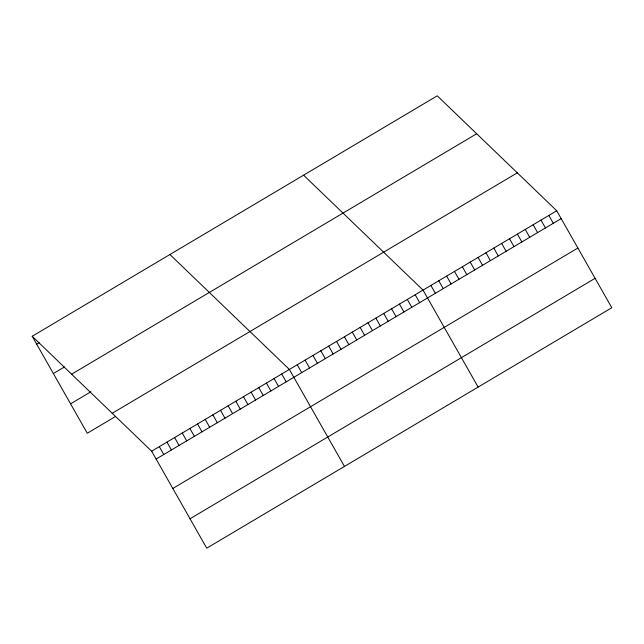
<?xml version="1.0" encoding="UTF-8"?>
<svg xmlns="http://www.w3.org/2000/svg" width="644" height="644" viewBox="0 0 644 644"><rect width="100%" height="100%" fill="white"/><g stroke="black" fill="none" stroke-linecap="round" stroke-linejoin="round"><path stroke-width="0.97" d="M32.2 336.273L437.26 95.827L556.714 210.757L611.8 307.727L206.74 548.173L151.654 451.203L32.2 336.273L87.286 433.243L115.34 416.588M36.668 344.129L39.212 342.616M53.371 373.536L64.424 366.975M71.621 374.196L476.681 133.759M70.582 403.836L90.981 391.721M112.233 413.271L517.293 172.834M151.654 451.203L556.714 210.757M156.114 459.059L561.182 218.614M172.817 488.466L577.885 248.029M190.036 518.766L595.096 278.321M303.59 175.176L423.044 290.106L478.13 387.076M169.919 254.517L289.373 369.455L344.459 466.417M548.849 215.426L553.317 223.283M540.984 220.095L545.452 227.952M533.127 224.764L537.587 232.621M525.263 229.433L529.722 237.29M517.398 234.094L521.865 241.959M509.533 238.763L514.001 246.62M501.676 243.432L506.136 251.289M493.811 248.101L498.271 255.958M485.946 252.77L490.414 260.627M478.081 257.431L482.549 265.296M470.225 262.1L474.684 269.957M462.36 266.769L466.82 274.626M454.495 271.438L458.963 279.295M446.63 276.107L451.098 283.964M438.765 280.768L443.233 288.633M430.908 285.437L435.368 293.294M415.179 294.775L419.647 302.632M407.314 299.444L411.782 307.301M399.457 304.105L403.917 311.97M391.592 308.774L396.052 316.631M383.727 313.443L388.195 321.3M375.863 318.112L380.33 325.969M368.006 322.781L372.465 330.638M360.141 327.442L364.601 335.307M352.276 332.111L356.744 339.968M344.411 336.78L348.879 344.637M336.554 341.449L341.014 349.306M328.69 346.118L333.149 353.975M320.825 350.779L325.292 358.644M312.96 355.448L317.428 363.305M305.095 360.117L309.563 367.974M297.238 364.786L301.698 372.643M281.718 373.995L286.186 381.852M274.07 378.535L278.538 386.392M266.423 383.075L270.882 390.932M258.767 387.616L263.235 395.472M251.12 392.164L255.579 400.021M243.464 396.704L247.932 404.561M235.817 401.244L240.276 409.101M228.161 405.784L232.629 413.641M220.514 410.325L224.973 418.181M212.858 414.865L217.326 422.73M205.211 419.413L209.67 427.27M197.555 423.953L202.023 431.81M189.908 428.493L194.375 436.35M182.26 433.034L186.72 440.89M174.605 437.574L179.072 445.439M166.957 442.122L171.417 449.979M159.301 446.662L163.769 454.519"/></g></svg>
